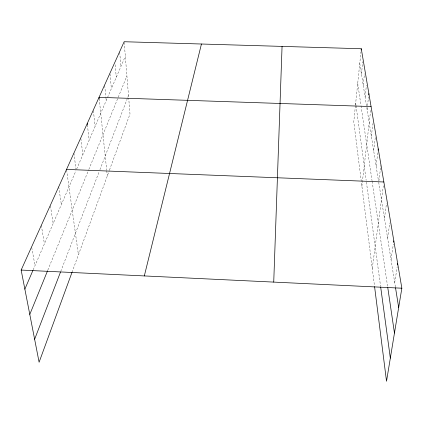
<?xml version="1.0" encoding="UTF-8"?>
<svg xmlns="http://www.w3.org/2000/svg" width="423" height="423" viewBox="0 0 423 423"><rect width="100%" height="100%" fill="white"/><g stroke="black" fill="none" stroke-linecap="round" stroke-linejoin="round"><path stroke-width="0.32" stroke-dasharray="2.12 1.59" d="M355.42 105.755L353.771 121.84L374.588 286.741M355.489 105.11L360.946 51.944M361.454 74.078L362.749 61.679M363.23 85.25L364.462 73.787M365.112 97.041L366.392 85.367M367.101 109.509L367.46 106.337M367.529 105.702L368.528 96.825M361.887 186.131L370.622 110.435M371.373 136.296L372.875 123.638M373.668 150.699L375.397 136.523M376.11 166.006L377.935 151.471M378.876 181.018L380.88 165.567M372.272 268.399L383.344 185.782M384.444 218.268L386.5 203.468M387.621 238.181L389.81 223.006M391.032 259.574L393.353 244.129M394.707 282.612L397.186 266.797M72.005 272.359L109.271 170.575M109.488 169.977L129.993 113.977L128.708 98.067M60.748 271.434L99.22 171.542M99.923 169.723L127.572 97.94M127.804 97.338L128.502 95.524M47.831 270.128L88.576 170.072M88.819 169.47L126.916 75.918M33.19 269.826L75.881 170.887M76.653 169.094L125.324 56.291M31.73 247.503L35.009 265.607M41.311 225.364L44.42 243.791M359.762 63.482L366.704 107.019M366.804 107.643L378.5 180.996M378.707 182.302L395.415 287.08M50.422 206.038L53.182 223.497M58.712 186.781L61.346 204.568M357.721 83.347L360.935 105.179M361.025 105.819L372.039 180.684M372.134 181.314L387.584 286.35M66.644 170.057L78.429 254.805M355.685 103.18L355.944 105.063M356.029 105.687L366.159 180.261M366.418 182.154L380.621 286.672M73.888 153.147L75.971 169.026M80.851 138.538L82.85 154.728M87.387 124.827L89.168 140.092M93.398 110.71L95.122 126.292M99.204 98.601L106.696 170.146M106.765 170.792L107.305 175.942M104.719 85.594L105.819 96.682M105.882 97.332L106.21 100.595M109.991 73.888L111.381 88.613M115.162 64.798L116.272 77.266M119.709 52.33L120.915 66.506M124.198 42.363L128.655 97.433"/><path stroke-width="0.63" d="M273.734 282.099L282.062 46.398M361.142 50.02L361.274 48.74L124.145 41.729L21.15 270.059L39.101 362.225L72.005 272.359M368.74 94.921L368.882 93.652M378.093 150.207L378.252 148.944M393.644 242.199L393.834 240.909M397.488 264.898L397.683 263.629M361.274 48.74L401.85 288.206L386.522 381.271L374.588 286.741M144.322 275.928L201.443 44.013M34.628 339.257L60.515 272.037M29.79 314.426L47.588 270.725M24.862 289.12L32.925 270.429M371.071 106.559L99.067 97.327L99.204 98.601M66.554 169.406L383.851 181.99M21.15 270.059L401.85 288.206M395.516 287.719L398.672 307.5M387.78 287.651L394.458 333.07M380.711 287.323L390.334 358.122M87.238 123.558L87.387 124.827"/></g></svg>
